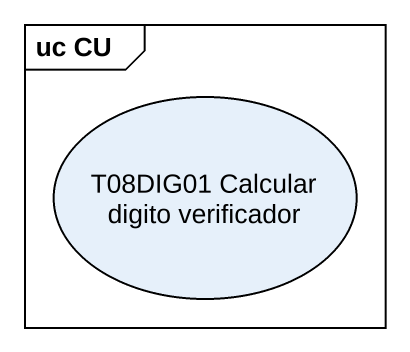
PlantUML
@startuml
mainframe uc CU
usecase "T08DIG01 Calcular digito verificador" as T08DIG01_Calcular_digito
@enduml
